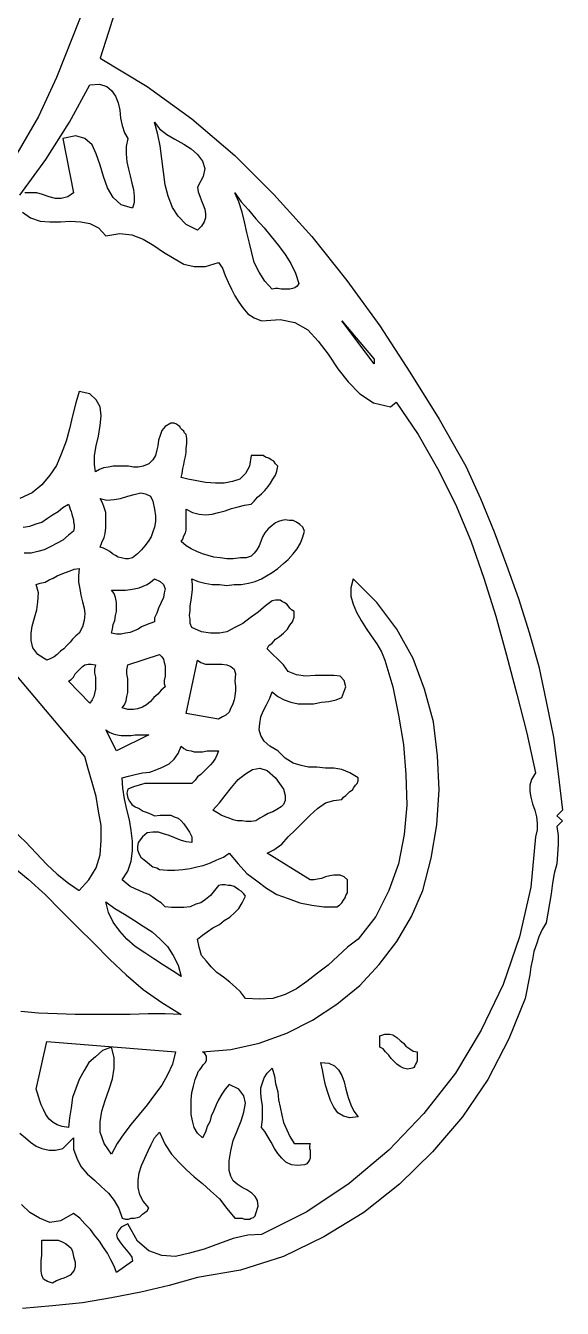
# Model space of a CAD drawing. Extents: x 0.04 to 5.44, y 0.03 to 8.8.
# Drawn here: x 3.47 to 4.132, y 1.73 to 3.311 of the extents above; entities that cross this region are included whole.
import ezdxf

# ---------------------------------------------------------------- set-up
doc = ezdxf.new("R2010")
doc.units = 0
doc.layers.add('1', color=7, linetype='Continuous')

msp = doc.modelspace()

# ---------------------------------------------------------------- linework, layer by layer
for points in [[(3.583, 3.337), (3.572, 3.303), (3.562, 3.271), (3.62, 3.236), (3.675, 3.196), (3.728, 3.151), (3.776, 3.103), (3.823, 3.051), (3.866, 2.997), (3.907, 2.941), (3.944, 2.884), (3.98, 2.826), (4.013, 2.768), (4.031, 2.728), (4.048, 2.687), (4.063, 2.646), (4.078, 2.605), (4.091, 2.563), (4.103, 2.521), (4.112, 2.478), (4.121, 2.434), (4.127, 2.389), (4.132, 2.344), (4.125, 2.337), (4.132, 2.331), (4.125, 2.324), (4.127, 2.313), (4.127, 2.302), (4.126, 2.29), (4.125, 2.278), (4.122, 2.266), (4.12, 2.254), (4.118, 2.241), (4.116, 2.229), (4.114, 2.217), (4.112, 2.205), (4.107, 2.197), (4.103, 2.188), (4.1, 2.179), (4.097, 2.17), (4.095, 2.16), (4.093, 2.151), (4.092, 2.141), (4.09, 2.131), (4.088, 2.122), (4.086, 2.112), (4.066, 2.062), (4.04, 2.012), (4.009, 1.966), (3.972, 1.923), (3.931, 1.883), (3.887, 1.848), (3.838, 1.818), (3.788, 1.794), (3.735, 1.777), (3.682, 1.768), (3.647, 1.758), (3.612, 1.75), (3.576, 1.743), (3.54, 1.737), (3.503, 1.733), (3.466, 1.73)], [(3.456, 2.318), (3.47, 2.305), (3.483, 2.291), (3.496, 2.277), (3.509, 2.265), (3.523, 2.254), (3.536, 2.245), (3.548, 2.258), (3.557, 2.273), (3.562, 2.289), (3.563, 2.307), (3.563, 2.325), (3.56, 2.343), (3.557, 2.361), (3.552, 2.378), (3.547, 2.395), (3.543, 2.41), (3.457, 2.512)], [(3.953, 2.046), (3.953, 2.043), (3.953, 2.04), (3.953, 2.038), (3.953, 2.035), (3.952, 2.033), (3.951, 2.031), (3.95, 2.029), (3.949, 2.027), (3.947, 2.026), (3.941, 2.025), (3.936, 2.026), (3.932, 2.028), (3.928, 2.031), (3.925, 2.034), (3.921, 2.038), (3.918, 2.042), (3.914, 2.046), (3.911, 2.05), (3.907, 2.052), (3.907, 2.066), (3.913, 2.068), (3.919, 2.068), (3.923, 2.067), (3.928, 2.064), (3.932, 2.06), (3.936, 2.057), (3.939, 2.053), (3.944, 2.05), (3.948, 2.047), (3.953, 2.046)], [(3.801, 1.933), (3.821, 1.933), (3.82, 1.93), (3.82, 1.927), (3.821, 1.925), (3.821, 1.922), (3.821, 1.918), (3.821, 1.915), (3.82, 1.913), (3.819, 1.911), (3.817, 1.908), (3.814, 1.907), (3.805, 1.906), (3.798, 1.907), (3.791, 1.91), (3.786, 1.915), (3.781, 1.921), (3.777, 1.927), (3.773, 1.935), (3.769, 1.941), (3.765, 1.948), (3.761, 1.953), (3.762, 1.963), (3.762, 1.971), (3.762, 1.98), (3.761, 1.987), (3.76, 1.995), (3.76, 2.002), (3.762, 2.008), (3.764, 2.014), (3.768, 2.02), (3.774, 2.026), (3.777, 2.016), (3.778, 2.007), (3.781, 1.997), (3.782, 1.987), (3.784, 1.978), (3.786, 1.968), (3.788, 1.959), (3.792, 1.95), (3.796, 1.942), (3.801, 1.933)], [(3.88, 1.966), (3.87, 1.965), (3.862, 1.967), (3.855, 1.971), (3.85, 1.978), (3.846, 1.986), (3.843, 1.995), (3.84, 2.005), (3.838, 2.015), (3.836, 2.024), (3.834, 2.033), (3.844, 2.032), (3.851, 2.029), (3.856, 2.024), (3.86, 2.017), (3.863, 2.009), (3.865, 2), (3.868, 1.99), (3.871, 1.981), (3.875, 1.973), (3.88, 1.966)]]:
    msp.add_lwpolyline(points)
at = {"layer": '1'}
for points in [[(3.547, 3.346), (3.528, 3.297), (3.508, 3.247), (3.486, 3.199), (3.459, 3.153)], [(3.463, 3.102), (3.495, 3.146), (3.524, 3.192), (3.549, 3.238), (3.561, 3.239), (3.57, 3.236), (3.576, 3.231), (3.581, 3.224), (3.584, 3.216), (3.586, 3.207), (3.587, 3.197), (3.589, 3.188), (3.592, 3.179), (3.596, 3.172), (3.594, 3.162), (3.594, 3.153), (3.595, 3.143), (3.597, 3.134), (3.599, 3.126), (3.601, 3.117), (3.603, 3.109), (3.604, 3.101), (3.604, 3.093), (3.602, 3.086), (3.588, 3.09), (3.578, 3.099), (3.571, 3.111), (3.566, 3.125), (3.562, 3.139), (3.557, 3.153), (3.552, 3.164), (3.543, 3.172), (3.532, 3.175), (3.516, 3.172), (3.529, 3.105), (3.522, 3.1), (3.514, 3.098), (3.507, 3.098), (3.499, 3.1), (3.491, 3.103), (3.484, 3.105), (3.476, 3.105), (3.469, 3.105)], [(3.682, 3.112), (3.683, 3.106), (3.685, 3.101), (3.687, 3.095), (3.689, 3.09), (3.691, 3.085), (3.692, 3.079), (3.692, 3.074), (3.69, 3.069), (3.687, 3.064), (3.682, 3.059), (3.668, 3.066), (3.658, 3.076), (3.651, 3.087), (3.646, 3.101), (3.642, 3.115), (3.64, 3.131), (3.638, 3.147), (3.636, 3.163), (3.633, 3.177), (3.629, 3.192), (3.635, 3.184), (3.644, 3.177), (3.654, 3.171), (3.665, 3.165), (3.674, 3.159), (3.682, 3.152), (3.688, 3.144), (3.691, 3.135), (3.689, 3.125), (3.682, 3.112)], [(3.807, 2.993), (3.805, 2.99), (3.802, 2.988), (3.799, 2.987), (3.796, 2.986), (3.793, 2.986), (3.789, 2.986), (3.785, 2.986), (3.781, 2.987), (3.778, 2.987), (3.774, 2.986), (3.765, 2.996), (3.758, 3.007), (3.752, 3.019), (3.749, 3.031), (3.746, 3.043), (3.743, 3.056), (3.74, 3.069), (3.737, 3.081), (3.733, 3.094), (3.728, 3.105), (3.736, 3.094), (3.745, 3.084), (3.754, 3.073), (3.764, 3.062), (3.773, 3.051), (3.782, 3.04), (3.79, 3.029), (3.797, 3.018), (3.803, 3.006), (3.807, 2.993)], [(3.466, 3.081), (3.476, 3.074), (3.488, 3.07), (3.5, 3.069), (3.513, 3.069), (3.525, 3.07), (3.538, 3.069), (3.549, 3.067), (3.56, 3.062), (3.569, 3.052), (3.586, 3.055), (3.601, 3.053), (3.615, 3.048), (3.628, 3.04), (3.64, 3.032), (3.653, 3.024), (3.665, 3.017), (3.678, 3.014), (3.692, 3.014), (3.708, 3.019), (3.713, 3.012), (3.716, 3.003), (3.72, 2.995), (3.724, 2.986), (3.728, 2.978), (3.733, 2.97), (3.738, 2.963), (3.744, 2.956), (3.752, 2.951), (3.761, 2.947), (3.784, 2.949), (3.802, 2.945), (3.818, 2.936), (3.831, 2.922), (3.843, 2.906), (3.855, 2.888), (3.868, 2.872), (3.882, 2.857), (3.899, 2.846), (3.92, 2.841), (3.927, 2.847), (3.954, 2.807), (3.978, 2.765), (4, 2.721), (4.019, 2.676), (4.035, 2.63), (4.05, 2.583), (4.063, 2.535), (4.076, 2.487), (4.088, 2.439), (4.099, 2.39), (4.094, 2.382), (4.092, 2.375), (4.092, 2.367), (4.093, 2.36), (4.095, 2.352), (4.098, 2.344), (4.1, 2.336), (4.101, 2.328), (4.101, 2.32), (4.099, 2.311), (4.093, 2.249), (4.079, 2.188), (4.059, 2.129), (4.032, 2.073), (4, 2.02), (3.961, 1.97), (3.918, 1.925), (3.869, 1.884), (3.817, 1.849), (3.761, 1.821), (3.744, 1.82), (3.726, 1.816), (3.709, 1.81), (3.69, 1.803), (3.672, 1.798), (3.655, 1.794), (3.638, 1.795), (3.622, 1.801), (3.608, 1.813), (3.596, 1.834), (3.588, 1.83), (3.584, 1.825), (3.582, 1.821), (3.583, 1.817), (3.586, 1.812), (3.59, 1.807), (3.594, 1.802), (3.598, 1.797), (3.601, 1.793), (3.602, 1.788), (3.582, 1.774), (3.579, 1.782), (3.575, 1.79), (3.571, 1.798), (3.566, 1.805), (3.561, 1.813), (3.555, 1.82), (3.55, 1.827), (3.543, 1.834), (3.537, 1.841), (3.529, 1.847), (3.513, 1.838), (3.5, 1.836), (3.487, 1.841), (3.475, 1.848), (3.465, 1.858)], [(3.9, 2.894), (3.86, 2.947), (3.9, 2.9), (3.9, 2.894)], [(3.463, 1.946), (3.47, 1.94), (3.476, 1.935), (3.483, 1.93), (3.49, 1.927), (3.499, 1.925), (3.507, 1.925), (3.516, 1.927), (3.529, 1.94), (3.529, 1.926), (3.533, 1.915), (3.538, 1.905), (3.546, 1.896), (3.555, 1.888), (3.563, 1.88), (3.572, 1.872), (3.579, 1.863), (3.585, 1.853), (3.589, 1.841), (3.593, 1.84), (3.597, 1.84), (3.6, 1.841), (3.604, 1.841), (3.608, 1.842), (3.611, 1.843), (3.614, 1.846), (3.617, 1.848), (3.62, 1.85), (3.622, 1.854), (3.615, 1.862), (3.611, 1.87), (3.609, 1.879), (3.609, 1.888), (3.61, 1.897), (3.613, 1.906), (3.617, 1.915), (3.621, 1.924), (3.625, 1.932), (3.629, 1.94), (3.635, 1.947), (3.642, 1.932), (3.65, 1.92), (3.659, 1.91), (3.668, 1.901), (3.678, 1.892), (3.688, 1.884), (3.698, 1.875), (3.709, 1.865), (3.718, 1.853), (3.728, 1.841), (3.731, 1.841), (3.734, 1.841), (3.737, 1.841), (3.74, 1.84), (3.743, 1.84), (3.746, 1.84), (3.748, 1.841), (3.751, 1.842), (3.753, 1.844), (3.754, 1.847), (3.757, 1.856), (3.756, 1.863), (3.753, 1.868), (3.749, 1.872), (3.743, 1.876), (3.737, 1.879), (3.731, 1.883), (3.726, 1.887), (3.723, 1.893), (3.721, 1.9), (3.721, 1.912), (3.723, 1.924), (3.726, 1.937), (3.731, 1.949), (3.736, 1.961), (3.739, 1.972), (3.741, 1.983), (3.739, 1.992), (3.733, 2), (3.721, 2.006), (3.716, 2), (3.712, 1.994), (3.708, 1.987), (3.705, 1.981), (3.702, 1.974), (3.699, 1.967), (3.697, 1.96), (3.694, 1.954), (3.692, 1.947), (3.688, 1.94), (3.682, 1.946), (3.678, 1.953), (3.676, 1.961), (3.674, 1.969), (3.674, 1.978), (3.674, 1.987), (3.675, 1.996), (3.677, 2.004), (3.679, 2.012), (3.682, 2.019), (3.683, 2.022), (3.685, 2.024), (3.687, 2.027), (3.689, 2.03), (3.692, 2.033), (3.693, 2.036), (3.693, 2.038), (3.693, 2.041), (3.691, 2.044), (3.688, 2.046), (3.723, 2.049), (3.758, 2.057), (3.792, 2.069), (3.824, 2.085), (3.854, 2.105), (3.882, 2.128), (3.906, 2.154), (3.928, 2.182), (3.946, 2.213), (3.96, 2.245), (3.97, 2.285), (3.977, 2.326), (3.98, 2.369), (3.978, 2.411), (3.973, 2.453), (3.962, 2.493), (3.948, 2.531), (3.928, 2.567), (3.903, 2.6), (3.874, 2.629), (3.871, 2.618), (3.871, 2.608), (3.874, 2.598), (3.878, 2.588), (3.884, 2.578), (3.89, 2.568), (3.896, 2.559), (3.903, 2.549), (3.909, 2.539), (3.913, 2.529), (3.923, 2.496), (3.93, 2.461), (3.936, 2.425), (3.939, 2.388), (3.94, 2.35), (3.937, 2.314), (3.93, 2.278), (3.918, 2.245), (3.902, 2.213), (3.88, 2.185), (3.867, 2.175), (3.855, 2.164), (3.843, 2.153), (3.83, 2.143), (3.817, 2.133), (3.804, 2.124), (3.79, 2.117), (3.775, 2.112), (3.759, 2.111), (3.741, 2.112), (3.735, 2.12), (3.729, 2.126), (3.722, 2.132), (3.714, 2.138), (3.706, 2.144), (3.699, 2.151), (3.693, 2.158), (3.687, 2.165), (3.684, 2.175), (3.682, 2.185), (3.688, 2.19), (3.694, 2.194), (3.701, 2.199), (3.709, 2.203), (3.715, 2.208), (3.722, 2.212), (3.728, 2.218), (3.733, 2.223), (3.737, 2.23), (3.741, 2.238), (3.739, 2.241), (3.736, 2.244), (3.733, 2.246), (3.73, 2.248), (3.727, 2.25), (3.723, 2.251), (3.72, 2.251), (3.716, 2.252), (3.712, 2.252), (3.708, 2.251), (3.703, 2.245), (3.698, 2.239), (3.692, 2.234), (3.686, 2.23), (3.68, 2.228), (3.673, 2.225), (3.665, 2.224), (3.658, 2.224), (3.65, 2.224), (3.642, 2.225), (3.637, 2.23), (3.632, 2.233), (3.627, 2.237), (3.622, 2.24), (3.616, 2.242), (3.61, 2.245), (3.605, 2.247), (3.599, 2.25), (3.594, 2.254), (3.589, 2.258), (3.596, 2.269), (3.6, 2.281), (3.602, 2.294), (3.602, 2.306), (3.6, 2.319), (3.598, 2.332), (3.595, 2.345), (3.592, 2.358), (3.59, 2.371), (3.589, 2.384), (3.597, 2.386), (3.605, 2.388), (3.614, 2.39), (3.623, 2.391), (3.632, 2.394), (3.639, 2.397), (3.647, 2.401), (3.653, 2.407), (3.658, 2.414), (3.662, 2.423), (3.665, 2.42), (3.669, 2.418), (3.674, 2.417), (3.678, 2.416), (3.683, 2.416), (3.688, 2.416), (3.694, 2.417), (3.699, 2.417), (3.704, 2.417), (3.708, 2.417), (3.706, 2.412), (3.704, 2.408), (3.701, 2.403), (3.698, 2.4), (3.694, 2.396), (3.69, 2.392), (3.686, 2.388), (3.682, 2.385), (3.679, 2.381), (3.675, 2.377), (3.667, 2.377), (3.659, 2.377), (3.651, 2.377), (3.642, 2.377), (3.634, 2.377), (3.625, 2.377), (3.617, 2.377), (3.61, 2.375), (3.603, 2.373), (3.596, 2.37), (3.595, 2.365), (3.596, 2.359), (3.598, 2.355), (3.601, 2.351), (3.605, 2.348), (3.61, 2.346), (3.615, 2.343), (3.62, 2.341), (3.625, 2.339), (3.629, 2.337), (3.636, 2.338), (3.643, 2.338), (3.649, 2.338), (3.653, 2.336), (3.658, 2.334), (3.662, 2.331), (3.665, 2.327), (3.669, 2.322), (3.672, 2.317), (3.675, 2.311), (3.675, 2.304), (3.668, 2.305), (3.661, 2.307), (3.654, 2.31), (3.647, 2.313), (3.64, 2.315), (3.634, 2.317), (3.627, 2.317), (3.62, 2.316), (3.614, 2.311), (3.609, 2.304), (3.608, 2.299), (3.608, 2.295), (3.61, 2.29), (3.612, 2.286), (3.616, 2.283), (3.62, 2.28), (3.623, 2.277), (3.627, 2.274), (3.632, 2.273), (3.635, 2.271), (3.645, 2.27), (3.654, 2.27), (3.664, 2.271), (3.673, 2.272), (3.681, 2.274), (3.689, 2.276), (3.698, 2.279), (3.706, 2.283), (3.714, 2.286), (3.721, 2.291), (3.732, 2.278), (3.743, 2.266), (3.755, 2.257), (3.767, 2.248), (3.78, 2.24), (3.794, 2.235), (3.808, 2.23), (3.823, 2.227), (3.838, 2.225), (3.854, 2.225), (3.857, 2.227), (3.86, 2.23), (3.862, 2.233), (3.864, 2.236), (3.865, 2.239), (3.867, 2.242), (3.867, 2.246), (3.867, 2.25), (3.867, 2.254), (3.867, 2.258), (3.863, 2.262), (3.858, 2.264), (3.854, 2.264), (3.85, 2.264), (3.845, 2.263), (3.84, 2.262), (3.835, 2.26), (3.83, 2.259), (3.826, 2.258), (3.821, 2.258), (3.768, 2.291), (3.776, 2.295), (3.786, 2.302), (3.794, 2.311), (3.803, 2.32), (3.812, 2.329), (3.821, 2.338), (3.83, 2.346), (3.84, 2.353), (3.85, 2.356), (3.86, 2.357), (3.862, 2.36), (3.865, 2.362), (3.868, 2.365), (3.87, 2.367), (3.873, 2.369), (3.875, 2.372), (3.877, 2.375), (3.879, 2.377), (3.88, 2.38), (3.88, 2.384), (3.87, 2.39), (3.86, 2.394), (3.85, 2.396), (3.84, 2.396), (3.829, 2.397), (3.819, 2.397), (3.81, 2.399), (3.8, 2.402), (3.79, 2.408), (3.781, 2.417), (3.771, 2.423), (3.764, 2.429), (3.76, 2.436), (3.758, 2.443), (3.759, 2.451), (3.76, 2.459), (3.763, 2.466), (3.767, 2.474), (3.771, 2.482), (3.774, 2.49), (3.781, 2.484), (3.789, 2.48), (3.797, 2.477), (3.806, 2.475), (3.816, 2.475), (3.825, 2.475), (3.835, 2.477), (3.844, 2.478), (3.853, 2.48), (3.86, 2.483), (3.865, 2.496), (3.863, 2.504), (3.858, 2.509), (3.85, 2.51), (3.839, 2.51), (3.827, 2.51), (3.815, 2.509), (3.804, 2.511), (3.794, 2.515), (3.788, 2.523), (3.768, 2.543), (3.77, 2.547), (3.774, 2.55), (3.778, 2.555), (3.783, 2.558), (3.788, 2.562), (3.793, 2.567), (3.796, 2.572), (3.799, 2.576), (3.801, 2.582), (3.801, 2.589), (3.798, 2.591), (3.796, 2.593), (3.794, 2.596), (3.792, 2.598), (3.789, 2.6), (3.787, 2.601), (3.784, 2.603), (3.781, 2.603), (3.778, 2.603), (3.774, 2.602), (3.766, 2.596), (3.757, 2.588), (3.747, 2.581), (3.738, 2.574), (3.728, 2.569), (3.718, 2.564), (3.709, 2.562), (3.698, 2.562), (3.687, 2.564), (3.675, 2.569), (3.673, 2.574), (3.673, 2.579), (3.672, 2.584), (3.673, 2.59), (3.673, 2.596), (3.674, 2.603), (3.675, 2.609), (3.676, 2.616), (3.676, 2.622), (3.675, 2.629), (3.683, 2.626), (3.691, 2.624), (3.7, 2.622), (3.709, 2.622), (3.718, 2.621), (3.727, 2.622), (3.736, 2.622), (3.745, 2.624), (3.753, 2.626), (3.761, 2.629), (3.767, 2.633), (3.774, 2.637), (3.781, 2.642), (3.788, 2.648), (3.794, 2.653), (3.8, 2.66), (3.805, 2.666), (3.809, 2.673), (3.812, 2.681), (3.814, 2.688), (3.812, 2.693), (3.808, 2.696), (3.804, 2.699), (3.8, 2.701), (3.795, 2.701), (3.79, 2.702), (3.786, 2.701), (3.782, 2.7), (3.778, 2.698), (3.774, 2.695), (3.769, 2.691), (3.765, 2.686), (3.762, 2.681), (3.76, 2.675), (3.758, 2.67), (3.755, 2.665), (3.752, 2.661), (3.748, 2.657), (3.742, 2.655), (3.735, 2.655), (3.726, 2.654), (3.718, 2.654), (3.71, 2.655), (3.702, 2.656), (3.695, 2.658), (3.688, 2.66), (3.681, 2.663), (3.674, 2.666), (3.668, 2.67), (3.662, 2.675), (3.664, 2.678), (3.665, 2.682), (3.667, 2.686), (3.668, 2.689), (3.668, 2.694), (3.668, 2.698), (3.668, 2.702), (3.668, 2.706), (3.668, 2.711), (3.668, 2.715), (3.676, 2.711), (3.684, 2.709), (3.692, 2.708), (3.7, 2.709), (3.708, 2.711), (3.716, 2.713), (3.724, 2.716), (3.732, 2.718), (3.74, 2.72), (3.748, 2.721), (3.752, 2.725), (3.756, 2.73), (3.761, 2.734), (3.765, 2.738), (3.769, 2.743), (3.772, 2.747), (3.775, 2.752), (3.778, 2.757), (3.78, 2.762), (3.781, 2.768), (3.778, 2.771), (3.776, 2.774), (3.773, 2.776), (3.77, 2.778), (3.766, 2.779), (3.763, 2.781), (3.759, 2.781), (3.756, 2.781), (3.752, 2.781), (3.748, 2.781), (3.746, 2.768), (3.741, 2.759), (3.734, 2.752), (3.725, 2.749), (3.715, 2.747), (3.704, 2.747), (3.692, 2.748), (3.681, 2.75), (3.67, 2.752), (3.662, 2.754), (3.663, 2.759), (3.664, 2.765), (3.665, 2.77), (3.666, 2.775), (3.667, 2.78), (3.668, 2.785), (3.668, 2.79), (3.669, 2.796), (3.669, 2.802), (3.668, 2.807), (3.666, 2.809), (3.665, 2.811), (3.663, 2.813), (3.661, 2.815), (3.66, 2.817), (3.658, 2.818), (3.656, 2.82), (3.653, 2.821), (3.651, 2.821), (3.649, 2.821), (3.642, 2.817), (3.638, 2.812), (3.636, 2.806), (3.634, 2.8), (3.633, 2.793), (3.632, 2.788), (3.63, 2.781), (3.627, 2.776), (3.622, 2.771), (3.615, 2.768), (3.609, 2.767), (3.603, 2.767), (3.597, 2.768), (3.591, 2.768), (3.584, 2.768), (3.578, 2.768), (3.572, 2.767), (3.566, 2.766), (3.561, 2.764), (3.556, 2.761), (3.555, 2.77), (3.555, 2.781), (3.557, 2.793), (3.56, 2.805), (3.562, 2.818), (3.563, 2.83), (3.562, 2.841), (3.557, 2.85), (3.549, 2.857), (3.536, 2.86), (3.532, 2.846), (3.528, 2.83), (3.524, 2.814), (3.52, 2.799), (3.514, 2.783), (3.508, 2.769), (3.5, 2.757), (3.49, 2.745), (3.478, 2.735), (3.463, 2.728)], [(3.467, 2.693), (3.475, 2.694), (3.483, 2.697), (3.49, 2.699), (3.497, 2.704), (3.503, 2.708), (3.51, 2.712), (3.516, 2.717), (3.523, 2.721), (3.524, 2.718), (3.525, 2.715), (3.526, 2.712), (3.527, 2.709), (3.528, 2.706), (3.529, 2.702), (3.529, 2.699), (3.53, 2.696), (3.53, 2.692), (3.529, 2.688)], [(3.629, 2.715), (3.63, 2.707), (3.63, 2.7), (3.629, 2.693), (3.627, 2.687), (3.625, 2.681), (3.621, 2.675), (3.617, 2.67), (3.613, 2.665), (3.608, 2.66), (3.602, 2.655), (3.597, 2.654), (3.593, 2.654), (3.588, 2.655), (3.584, 2.656), (3.581, 2.658), (3.577, 2.66), (3.574, 2.663), (3.57, 2.665), (3.566, 2.667), (3.562, 2.668), (3.564, 2.674), (3.567, 2.68), (3.568, 2.685), (3.569, 2.692), (3.569, 2.698), (3.569, 2.705), (3.569, 2.711), (3.567, 2.717), (3.565, 2.723), (3.562, 2.728), (3.57, 2.726), (3.579, 2.727), (3.587, 2.728), (3.596, 2.731), (3.604, 2.733), (3.612, 2.735), (3.618, 2.734), (3.624, 2.731), (3.627, 2.725), (3.629, 2.715)], [(3.529, 2.688), (3.523, 2.683), (3.516, 2.677), (3.509, 2.673), (3.501, 2.669), (3.493, 2.665), (3.485, 2.663), (3.477, 2.661), (3.468, 2.661)], [(3.536, 2.642), (3.535, 2.633), (3.535, 2.625), (3.537, 2.617), (3.538, 2.609), (3.54, 2.601), (3.542, 2.593), (3.543, 2.586), (3.542, 2.578), (3.54, 2.57), (3.536, 2.562), (3.532, 2.559), (3.528, 2.555), (3.525, 2.551), (3.521, 2.547), (3.517, 2.543), (3.513, 2.54), (3.509, 2.536), (3.505, 2.533), (3.501, 2.531), (3.496, 2.529), (3.485, 2.536), (3.479, 2.544), (3.477, 2.553), (3.477, 2.562), (3.478, 2.571), (3.481, 2.581), (3.484, 2.591), (3.485, 2.601), (3.486, 2.612), (3.483, 2.622), (3.488, 2.624), (3.494, 2.625), (3.499, 2.628), (3.504, 2.63), (3.509, 2.633), (3.514, 2.635), (3.519, 2.637), (3.525, 2.639), (3.53, 2.641), (3.536, 2.642)], [(3.629, 2.576), (3.623, 2.574), (3.618, 2.572), (3.613, 2.57), (3.609, 2.567), (3.604, 2.565), (3.599, 2.563), (3.593, 2.562), (3.588, 2.561), (3.582, 2.561), (3.576, 2.562), (3.577, 2.567), (3.578, 2.573), (3.58, 2.578), (3.581, 2.584), (3.582, 2.589), (3.582, 2.595), (3.582, 2.6), (3.581, 2.606), (3.579, 2.611), (3.576, 2.615), (3.582, 2.615), (3.588, 2.615), (3.593, 2.615), (3.599, 2.616), (3.604, 2.617), (3.61, 2.618), (3.615, 2.62), (3.62, 2.622), (3.624, 2.625), (3.629, 2.629), (3.636, 2.626), (3.64, 2.622), (3.642, 2.617), (3.641, 2.612), (3.64, 2.606), (3.637, 2.6), (3.634, 2.593), (3.632, 2.587), (3.629, 2.581), (3.629, 2.576)], [(3.642, 2.496), (3.637, 2.492), (3.633, 2.487), (3.628, 2.483), (3.624, 2.478), (3.619, 2.474), (3.614, 2.471), (3.608, 2.469), (3.603, 2.468), (3.596, 2.468), (3.589, 2.47), (3.592, 2.474), (3.594, 2.479), (3.595, 2.484), (3.596, 2.489), (3.596, 2.495), (3.596, 2.5), (3.596, 2.506), (3.595, 2.512), (3.595, 2.517), (3.596, 2.523), (3.635, 2.536), (3.638, 2.533), (3.64, 2.53), (3.641, 2.526), (3.642, 2.522), (3.642, 2.518), (3.642, 2.513), (3.642, 2.509), (3.641, 2.504), (3.641, 2.5), (3.642, 2.496)], [(3.556, 2.523), (3.555, 2.518), (3.555, 2.513), (3.556, 2.508), (3.556, 2.503), (3.556, 2.498), (3.556, 2.493), (3.555, 2.488), (3.554, 2.484), (3.552, 2.48), (3.549, 2.476), (3.523, 2.503), (3.526, 2.505), (3.529, 2.508), (3.531, 2.512), (3.534, 2.515), (3.537, 2.518), (3.54, 2.521), (3.543, 2.523), (3.547, 2.524), (3.551, 2.524), (3.556, 2.523)], [(3.728, 2.503), (3.729, 2.497), (3.729, 2.491), (3.728, 2.485), (3.727, 2.48), (3.725, 2.474), (3.723, 2.47), (3.721, 2.465), (3.717, 2.461), (3.713, 2.459), (3.708, 2.456), (3.668, 2.463), (3.682, 2.529), (3.686, 2.526), (3.692, 2.524), (3.699, 2.524), (3.706, 2.524), (3.712, 2.524), (3.718, 2.523), (3.723, 2.521), (3.727, 2.518), (3.729, 2.512), (3.728, 2.503)], [(3.622, 2.437), (3.582, 2.417), (3.569, 2.443), (3.573, 2.44), (3.578, 2.438), (3.583, 2.437), (3.588, 2.436), (3.594, 2.436), (3.6, 2.436), (3.605, 2.437), (3.611, 2.437), (3.617, 2.437), (3.622, 2.437)], [(3.788, 2.37), (3.79, 2.362), (3.79, 2.356), (3.788, 2.351), (3.785, 2.348), (3.78, 2.345), (3.775, 2.342), (3.769, 2.34), (3.764, 2.337), (3.759, 2.334), (3.754, 2.331), (3.748, 2.33), (3.742, 2.33), (3.737, 2.331), (3.731, 2.331), (3.726, 2.332), (3.721, 2.334), (3.716, 2.336), (3.711, 2.338), (3.706, 2.341), (3.701, 2.344), (3.709, 2.353), (3.716, 2.362), (3.724, 2.372), (3.732, 2.382), (3.741, 2.389), (3.75, 2.394), (3.759, 2.396), (3.768, 2.393), (3.778, 2.384), (3.788, 2.37)], [(3.45, 2.278), (3.473, 2.259), (3.494, 2.24), (3.514, 2.22), (3.534, 2.2), (3.554, 2.18), (3.574, 2.16), (3.594, 2.141), (3.615, 2.123), (3.638, 2.107), (3.662, 2.092), (3.642, 2.093), (3.621, 2.093), (3.599, 2.092), (3.577, 2.092), (3.554, 2.092), (3.531, 2.092), (3.509, 2.093), (3.486, 2.094), (3.464, 2.096)], [(3.662, 2.139), (3.651, 2.146), (3.64, 2.153), (3.628, 2.161), (3.617, 2.168), (3.605, 2.176), (3.595, 2.185), (3.586, 2.195), (3.578, 2.206), (3.572, 2.218), (3.569, 2.231), (3.58, 2.223), (3.592, 2.216), (3.603, 2.209), (3.615, 2.201), (3.626, 2.194), (3.636, 2.185), (3.645, 2.176), (3.652, 2.165), (3.658, 2.153), (3.662, 2.139)], [(3.655, 2.046), (3.651, 2.031), (3.645, 2.018), (3.638, 2.005), (3.629, 1.993), (3.62, 1.981), (3.61, 1.969), (3.6, 1.957), (3.591, 1.945), (3.583, 1.933), (3.576, 1.92), (3.567, 1.933), (3.562, 1.947), (3.562, 1.96), (3.564, 1.973), (3.568, 1.986), (3.573, 2), (3.577, 2.013), (3.579, 2.026), (3.579, 2.039), (3.576, 2.052), (3.565, 2.048), (3.556, 2.04), (3.548, 2.033), (3.542, 2.023), (3.536, 2.012), (3.532, 2.001), (3.528, 1.99), (3.526, 1.977), (3.524, 1.965), (3.523, 1.953), (3.515, 1.954), (3.509, 1.956), (3.504, 1.959), (3.499, 1.963), (3.495, 1.969), (3.492, 1.975), (3.489, 1.981), (3.487, 1.987), (3.485, 1.994), (3.483, 2), (3.496, 2.059), (3.655, 2.046)], [(3.529, 1.794), (3.531, 1.787), (3.531, 1.781), (3.53, 1.777), (3.528, 1.774), (3.525, 1.771), (3.521, 1.769), (3.517, 1.767), (3.513, 1.766), (3.508, 1.764), (3.503, 1.761), (3.497, 1.763), (3.492, 1.766), (3.49, 1.771), (3.489, 1.776), (3.489, 1.782), (3.489, 1.789), (3.49, 1.795), (3.49, 1.802), (3.49, 1.808), (3.49, 1.814), (3.495, 1.814), (3.5, 1.814), (3.505, 1.814), (3.51, 1.814), (3.515, 1.812), (3.519, 1.81), (3.523, 1.807), (3.526, 1.804), (3.528, 1.8), (3.529, 1.794)]]:
    msp.add_lwpolyline(points, dxfattribs=at)

doc.saveas('drawing.dxf')
